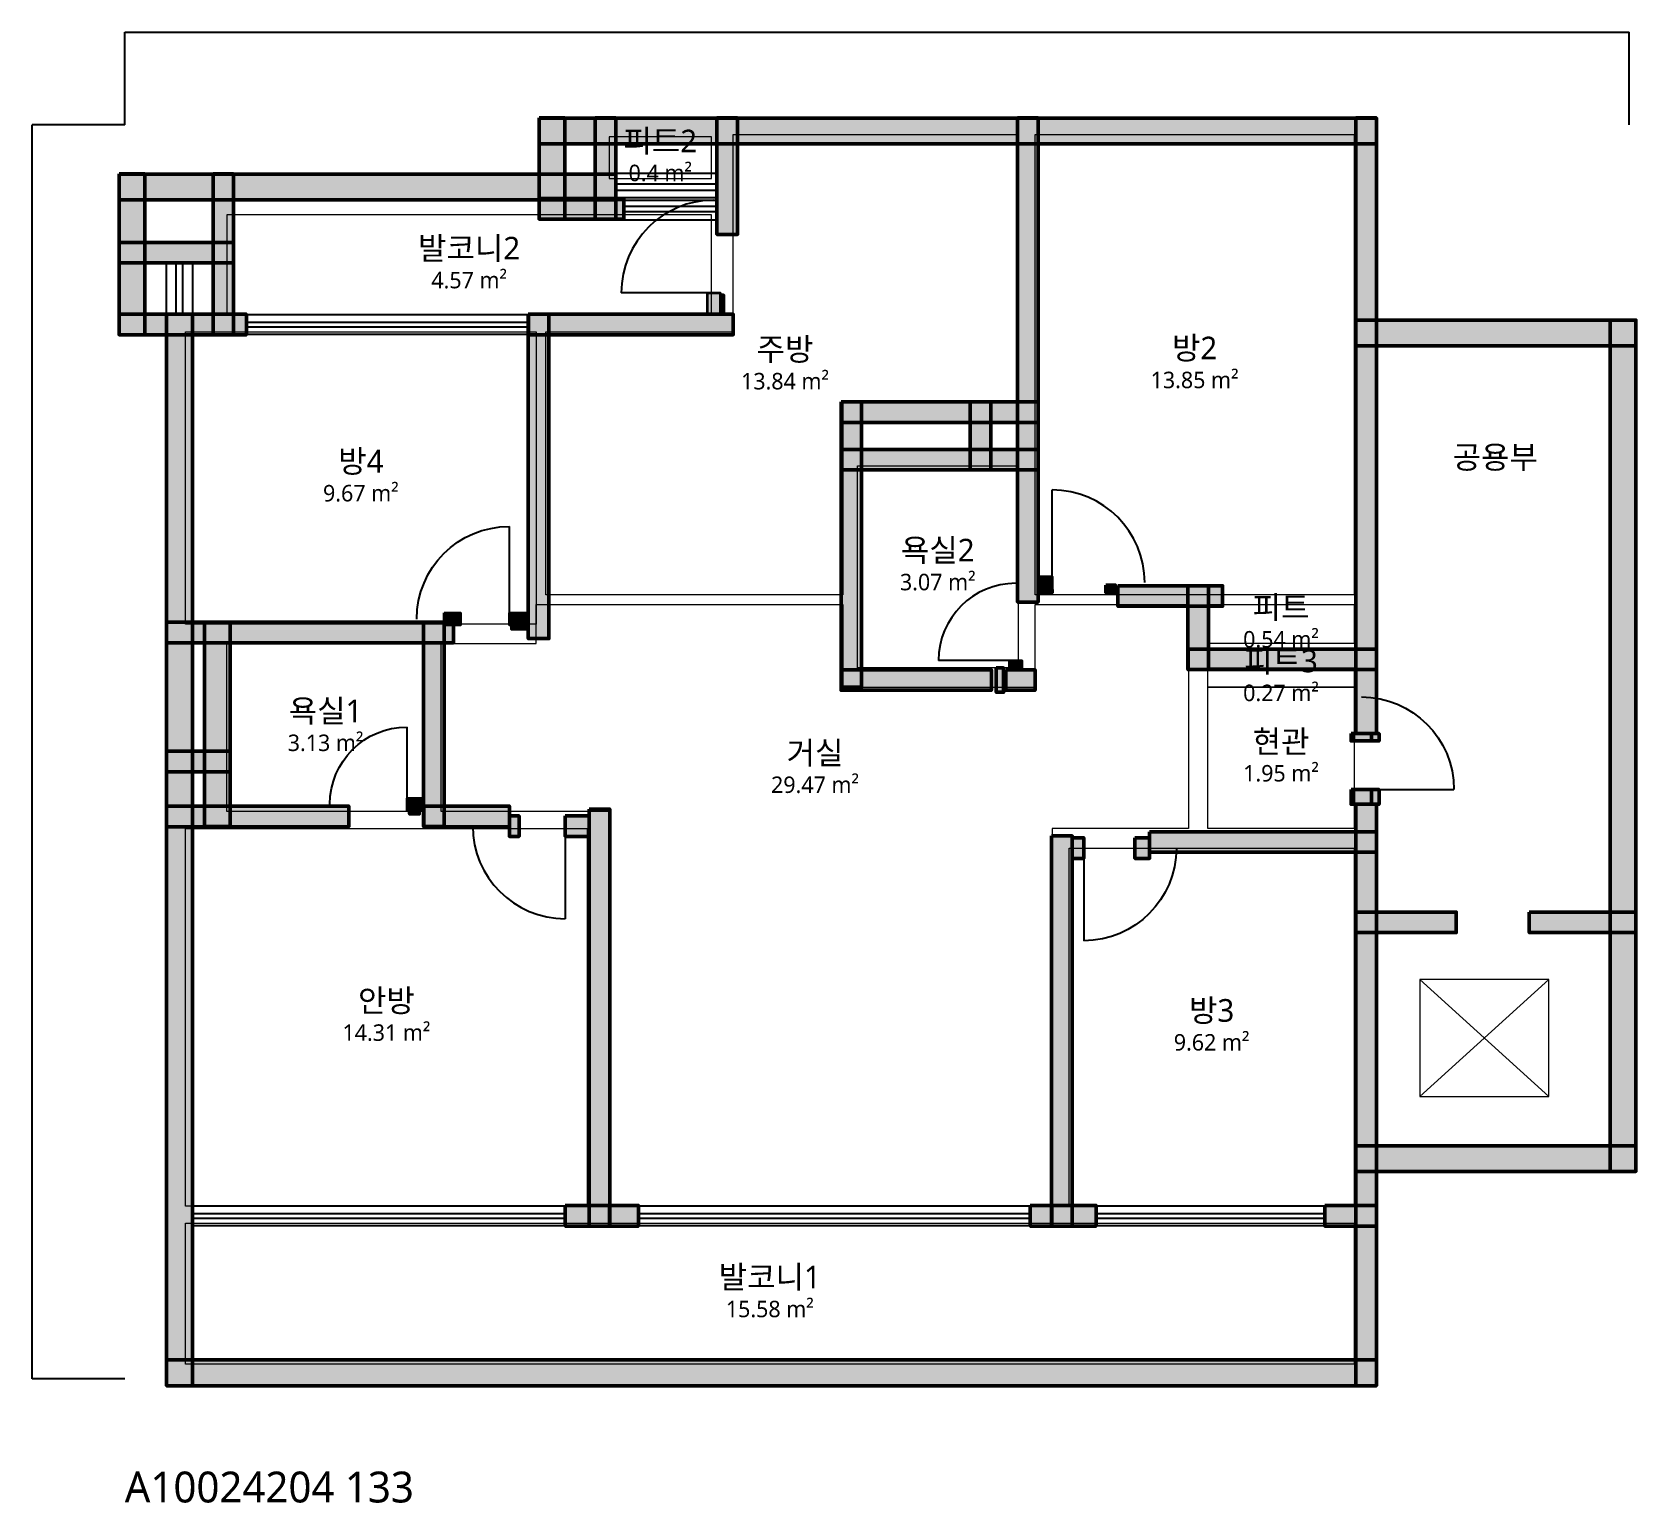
# Model space of a CAD drawing. Header units: millimetres. Extents: x -900 to 14685, y -1204 to 13082.
import ezdxf

# ---------------------------------------------------------------- set-up
doc = ezdxf.new("R2010")
doc.units = ezdxf.units.MM
for name, color, linetype, lineweight in [('A-ANNO-DIMS', 3, 'Continuous', 13), ('A-AREA', 9, 'Continuous', 13), ('A-AREA-IDEN', 7, 'Continuous', 18), ('A-AREA-PUBL', 9, 'Continuous', 13), ('A-DOOR', 4, 'Continuous', 25), ('A-FLOR-EVTR', 8, 'Continuous', 18), ('A-GLAZ', 5, 'Continuous', 25), ('A-WALL-EXTR', 7, 'Continuous', 50), ('A-WALL-PATT', 8, 'Continuous', 9), ('A-WALL-PRTN', 8, 'Continuous', 35), ('A-WALL-STRC', 7, 'Continuous', 50)]:
    doc.layers.add(name, color=color, linetype=linetype, lineweight=lineweight)
doc.styles.add('OpenSansCondensed-Light', font='OpenSansCondensed-Light.ttf')
doc.styles.get("Standard").update_dxf_attribs({"font": 'malgun.ttf'})
doc.dimstyles.new('EZDXF', dxfattribs={"dimtxt": 0.25, "dimasz": 0.175, "dimexe": 0.375, "dimexo": 0.125, "dimgap": 0.1, "dimtad": 1, "dimlfac": 100, "dimzin": 12, "dimdsep": 46, "dimtxsty": 'OpenSansCondensed-Light', "dimblk": 'ARCHTICK', "dimcen": 2.5, "dimazin": 3, "dimtfac": 0.5, "dimtmove": 2, "dimatfit": 3})

# ---------------------------------------------------------------- blocks, each defined once
blk = doc.blocks.new('JJ-DOOR-SWING')
blk.add_line((0, 0), (0, 1000))
blk.add_arc((0, 0), 1000, 0, 90)
blk = doc.blocks.new('JJ-WIN-DOUBLE')
for p, q in [((0, 120), (1000, 120)), ((0, -120), (1000, -120))]:
    blk.add_line(p, q)
blk.add_lwpolyline([(0, -500), (1000, -500), (1000, 500), (0, 500)], close=True)
blk = doc.blocks.new('JJ-EVTR')
for p, q in [((0, 0), (1000, 1000)), ((1000, 0), (0, 1000))]:
    blk.add_line(p, q)
blk.add_lwpolyline([(0, 0), (1000, 0), (1000, 1000), (0, 1000)], close=True)
blk = doc.blocks.new('_ARCHTICK')
at = {"color": 0, "linetype": 'BYBLOCK', "const_width": 0.15}
blk.add_lwpolyline([(-0.5, -0.5), (0.5, 0.5)], dxfattribs=at)

msp = doc.modelspace()

# ---------------------------------------------------------------- hatches: boundary and pattern name
at = {"layer": 'A-WALL-PATT'}
h = msp.add_hatch(color=8, dxfattribs=at)
h.dxf.hatch_style = 1
h.paths.add_polyline_path([(4026, 12247.9), (12163.1, 12247.9), (12163.1, 11997.9), (4026, 11997.9)])
h = msp.add_hatch(color=8, dxfattribs=at)
h.dxf.hatch_style = 1
h.paths.add_polyline_path([(4026.3, 12248.2), (4276.3, 12248.2), (4276.3, 11266.6), (4026.3, 11266.6)])
h = msp.add_hatch(color=8, dxfattribs=at)
h.dxf.hatch_style = 1
h.paths.add_polyline_path([(4571.7, 12248.2), (4771.7, 12248.2), (4771.7, 11266.6), (4571.7, 11266.6)])
h = msp.add_hatch(color=8, dxfattribs=at)
h.dxf.hatch_style = 1
h.paths.add_polyline_path([(5754.5, 12248.2), (5954.5, 12248.2), (5954.5, 11117.5), (5754.5, 11117.5)])
h = msp.add_hatch(color=8, dxfattribs=at)
h.dxf.hatch_style = 1
h.paths.add_polyline_path([(8675.8, 12248.2), (8875.8, 12248.2), (8875.8, 7545.7), (8675.8, 7545.7)])
h = msp.add_hatch(color=8, dxfattribs=at)
h.dxf.hatch_style = 1
h.paths.add_polyline_path([(11963.7, 12248.2), (12163.7, 12248.2), (12163.7, 6268.4), (11963.7, 6268.4)])
h = msp.add_hatch(color=8, dxfattribs=at)
h.dxf.hatch_style = 1
h.paths.add_polyline_path([(-54.4, 11703.8), (4771.1, 11703.8), (4771.1, 11453.8), (-54.4, 11453.8)])
h = msp.add_hatch(color=8, dxfattribs=at)
h.dxf.hatch_style = 1
h.paths.add_polyline_path([(-54, 11704.2), (196, 11704.2), (196, 10143), (-54, 10143)])
h = msp.add_hatch(color=8, dxfattribs=at)
h.dxf.hatch_style = 1
h.paths.add_polyline_path([(858, 11704.2), (1058, 11704.2), (1058, 10143), (858, 10143)])
h = msp.add_hatch(color=8, dxfattribs=at)
h.dxf.hatch_style = 1
h.paths.add_polyline_path([(4026, 11465.9), (4849.1, 11465.9), (4849.1, 11265.9), (4026, 11265.9)])
h = msp.add_hatch(color=8, dxfattribs=at)
h.dxf.hatch_style = 1
h.paths.add_polyline_path([(4771.1, 11465.9), (4849.1, 11465.9), (4849.1, 11265.9), (4771.1, 11265.9)])
h = msp.add_hatch(color=8, dxfattribs=at)
h.dxf.hatch_style = 1
h.paths.add_polyline_path([(-54.4, 11040.1), (1057.3, 11040.1), (1057.3, 10840.1), (-54.4, 10840.1)])
h = msp.add_hatch(color=8, dxfattribs=at)
h.dxf.hatch_style = 1
h.paths.add_polyline_path([(5664.4, 10549.8), (5784.4, 10549.8), (5784.4, 10341.7), (5664.4, 10341.7)])
h = msp.add_hatch(color=8, dxfattribs=at)
h.dxf.hatch_style = 1
h.paths.add_polyline_path([(5795.3, 10526.2), (5819, 10526.2), (5819, 10360.6), (5795.3, 10360.6)])
h = msp.add_hatch(color=8, dxfattribs=at)
h.dxf.hatch_style = 1
h.paths.add_polyline_path([(-54.4, 10342.3), (1182.7, 10342.3), (1182.7, 10142.3), (-54.4, 10142.3)])
h = msp.add_hatch(color=8, dxfattribs=at)
h.dxf.hatch_style = 1
h.paths.add_polyline_path([(407.2, 10341.7), (657.2, 10341.7), (657.2, -66.2), (407.2, -66.2)])
h = msp.add_hatch(color=8, dxfattribs=at)
h.dxf.hatch_style = 1
h.paths.add_polyline_path([(1057.3, 10342.3), (1182.7, 10342.3), (1182.7, 10142.3), (1057.3, 10142.3)])
h = msp.add_hatch(color=8, dxfattribs=at)
h.dxf.hatch_style = 1
h.paths.add_polyline_path([(3921.2, 10341.7), (4121.2, 10341.7), (4121.2, 7190.9), (3921.2, 7190.9)])
h = msp.add_hatch(color=8, dxfattribs=at)
h.dxf.hatch_style = 1
h.paths.add_polyline_path([(3921.9, 10342.3), (5913.6, 10342.3), (5913.6, 10142.3), (3921.9, 10142.3)])
h = msp.add_hatch(color=8, dxfattribs=at)
h.dxf.hatch_style = 1
h.paths.add_polyline_path([(11964.4, 10284.5), (14684.6, 10284.5), (14684.6, 10034.5), (11964.4, 10034.5)])
h = msp.add_hatch(color=8, dxfattribs=at)
h.dxf.hatch_style = 1
h.paths.add_polyline_path([(14434.3, 10284.9), (14684.3, 10284.9), (14684.3, 2015.4), (14434.3, 2015.4)])
h = msp.add_hatch(color=8, dxfattribs=at)
h.dxf.hatch_style = 1
h.paths.add_polyline_path([(6960.8, 9490.1), (7160.8, 9490.1), (7160.8, 6717.8), (6960.8, 6717.8)])
h = msp.add_hatch(color=8, dxfattribs=at)
h.dxf.hatch_style = 1
h.paths.add_polyline_path([(6961.5, 9490.8), (8875.1, 9490.8), (8875.1, 9290.8), (6961.5, 9290.8)])
h = msp.add_hatch(color=8, dxfattribs=at)
h.dxf.hatch_style = 1
h.paths.add_polyline_path([(8214.5, 9490.1), (8414.5, 9490.1), (8414.5, 8830.2), (8214.5, 8830.2)])
h = msp.add_hatch(color=8, dxfattribs=at)
h.dxf.hatch_style = 1
h.paths.add_polyline_path([(6961.5, 9029.5), (8875.1, 9029.5), (8875.1, 8829.5), (6961.5, 8829.5)])
h = msp.add_hatch(color=8, dxfattribs=at)
h.dxf.hatch_style = 1
h.paths.add_polyline_path([(8875.1, 7795), (9012.3, 7795), (9012.3, 7675), (8875.1, 7675)])
h = msp.add_hatch(color=8, dxfattribs=at)
h.dxf.hatch_style = 1
h.paths.add_polyline_path([(8894, 7664), (9012.3, 7664), (9012.3, 7640.4), (8894, 7640.4)])
h = msp.add_hatch(color=8, dxfattribs=at)
h.dxf.hatch_style = 1
h.paths.add_polyline_path([(9532.7, 7711.3), (9627.3, 7711.3), (9627.3, 7640.4), (9532.7, 7640.4)])
h = msp.add_hatch(color=8, dxfattribs=at)
h.dxf.hatch_style = 1
h.paths.add_polyline_path([(9651, 7704.9), (10668.1, 7704.9), (10668.1, 7504.9), (9651, 7504.9)])
h = msp.add_hatch(color=8, dxfattribs=at)
h.dxf.hatch_style = 1
h.paths.add_polyline_path([(10331.6, 7704.2), (10531.6, 7704.2), (10531.6, 6890.5), (10331.6, 6890.5)])
h = msp.add_hatch(color=8, dxfattribs=at)
h.dxf.hatch_style = 1
h.paths.add_polyline_path([(10530.9, 7704.9), (10668.1, 7704.9), (10668.1, 7504.9), (10530.9, 7504.9)])
h = msp.add_hatch(color=8, dxfattribs=at)
h.dxf.hatch_style = 1
h.paths.add_polyline_path([(406.9, 7350.1), (3193.3, 7350.1), (3193.3, 7150.1), (406.9, 7150.1)])
h = msp.add_hatch(color=8, dxfattribs=at)
h.dxf.hatch_style = 1
h.paths.add_polyline_path([(773.9, 7349.4), (1023.9, 7349.4), (1023.9, 5364.8), (773.9, 5364.8)])
h = msp.add_hatch(color=8, dxfattribs=at)
h.dxf.hatch_style = 1
h.paths.add_polyline_path([(2904.1, 7349.4), (3104.1, 7349.4), (3104.1, 5364.8), (2904.1, 5364.8)])
h = msp.add_hatch(color=8, dxfattribs=at)
h.dxf.hatch_style = 1
h.paths.add_polyline_path([(3103.5, 7440.2), (3264.3, 7440.2), (3264.3, 7320.2), (3103.5, 7320.2)])
h = msp.add_hatch(color=8, dxfattribs=at)
h.dxf.hatch_style = 1
h.paths.add_polyline_path([(3737.4, 7440.2), (3921.9, 7440.2), (3921.9, 7320.2), (3737.4, 7320.2)])
h = msp.add_hatch(color=8, dxfattribs=at)
h.dxf.hatch_style = 1
h.paths.add_polyline_path([(3761, 7309.2), (3903, 7309.2), (3903, 7285.5), (3761, 7285.5)])
h = msp.add_hatch(color=8, dxfattribs=at)
h.dxf.hatch_style = 1
h.paths.add_polyline_path([(10332.2, 7089.9), (12163.1, 7089.9), (12163.1, 6889.9), (10332.2, 6889.9)])
h = msp.add_hatch(color=8, dxfattribs=at)
h.dxf.hatch_style = 1
h.paths.add_polyline_path([(6961.5, 6888.8), (8421, 6888.8), (8421, 6688.8), (6961.5, 6688.8)])
h = msp.add_hatch(color=8, dxfattribs=at)
h.dxf.hatch_style = 1
h.paths.add_polyline_path([(8468.3, 6907.1), (8539.2, 6907.1), (8539.2, 6670.5), (8468.3, 6670.5)])
h = msp.add_hatch(color=8, dxfattribs=at)
h.dxf.hatch_style = 1
h.paths.add_polyline_path([(8562.9, 6888.8), (8846.7, 6888.8), (8846.7, 6688.8), (8562.9, 6688.8)])
h = msp.add_hatch(color=8, dxfattribs=at)
h.dxf.hatch_style = 1
h.paths.add_polyline_path([(8597.5, 6978), (8717.5, 6978), (8717.5, 6888.1), (8597.5, 6888.1)])
h = msp.add_hatch(color=8, dxfattribs=at)
h.dxf.hatch_style = 1
h.paths.add_polyline_path([(11916.4, 6268.4), (12116.4, 6268.4), (12116.4, 6197.4), (11916.4, 6197.4)])
h = msp.add_hatch(color=8, dxfattribs=at)
h.dxf.hatch_style = 1
h.paths.add_polyline_path([(11938.7, 6268.4), (12188.7, 6268.4), (12188.7, 6197.4), (11938.7, 6197.4)])
h = msp.add_hatch(color=8, dxfattribs=at)
h.dxf.hatch_style = 1
h.paths.add_polyline_path([(406.9, 6096.4), (1024.2, 6096.4), (1024.2, 5896.4), (406.9, 5896.4)])
h = msp.add_hatch(color=8, dxfattribs=at)
h.dxf.hatch_style = 1
h.paths.add_polyline_path([(2743.9, 5642.4), (2904.8, 5642.4), (2904.8, 5522.4), (2743.9, 5522.4)])
h = msp.add_hatch(color=8, dxfattribs=at)
h.dxf.hatch_style = 1
h.paths.add_polyline_path([(11916.4, 5724.4), (12116.4, 5724.4), (12116.4, 5582.4), (11916.4, 5582.4)])
h = msp.add_hatch(color=8, dxfattribs=at)
h.dxf.hatch_style = 1
h.paths.add_polyline_path([(11938.7, 5724.4), (12188.7, 5724.4), (12188.7, 5582.4), (11938.7, 5582.4)])
h = msp.add_hatch(color=8, dxfattribs=at)
h.dxf.hatch_style = 1
h.paths.add_polyline_path([(406.9, 5564.2), (2176.2, 5564.2), (2176.2, 5364.2), (406.9, 5364.2)])
h = msp.add_hatch(color=8, dxfattribs=at)
h.dxf.hatch_style = 1
h.paths.add_polyline_path([(2767.6, 5511.5), (2862.2, 5511.5), (2862.2, 5487.8), (2767.6, 5487.8)])
h = msp.add_hatch(color=8, dxfattribs=at)
h.dxf.hatch_style = 1
h.paths.add_polyline_path([(2904.8, 5564.2), (3737.4, 5564.2), (3737.4, 5364.2), (2904.8, 5364.2)])
h = msp.add_hatch(color=8, dxfattribs=at)
h.dxf.hatch_style = 1
h.paths.add_polyline_path([(3737.4, 5469.5), (3832, 5469.5), (3832, 5269.5), (3737.4, 5269.5)])
h = msp.add_hatch(color=8, dxfattribs=at)
h.dxf.hatch_style = 1
h.paths.add_polyline_path([(4281.4, 5469.5), (4513.3, 5469.5), (4513.3, 5269.5), (4281.4, 5269.5)])
h = msp.add_hatch(color=8, dxfattribs=at)
h.dxf.hatch_style = 1
h.paths.add_polyline_path([(4512.6, 5535.1), (4712.6, 5535.1), (4712.6, 1485.5), (4512.6, 1485.5)])
h = msp.add_hatch(color=8, dxfattribs=at)
h.dxf.hatch_style = 1
h.paths.add_polyline_path([(11963.7, 5582.4), (12163.7, 5582.4), (12163.7, -66.2), (11963.7, -66.2)])
h = msp.add_hatch(color=8, dxfattribs=at)
h.dxf.hatch_style = 1
h.paths.add_polyline_path([(9958.5, 5315.8), (12163.1, 5315.8), (12163.1, 5115.8), (9958.5, 5115.8)])
h = msp.add_hatch(color=8, dxfattribs=at)
h.dxf.hatch_style = 1
h.paths.add_polyline_path([(9006.9, 5274.9), (9206.9, 5274.9), (9206.9, 1485.5), (9006.9, 1485.5)])
h = msp.add_hatch(color=8, dxfattribs=at)
h.dxf.hatch_style = 1
h.paths.add_polyline_path([(9206.3, 5256.6), (9319.8, 5256.6), (9319.8, 5056.6), (9206.3, 5056.6)])
h = msp.add_hatch(color=8, dxfattribs=at)
h.dxf.hatch_style = 1
h.paths.add_polyline_path([(9816.6, 5256.6), (9958.5, 5256.6), (9958.5, 5056.6), (9816.6, 5056.6)])
h = msp.add_hatch(color=8, dxfattribs=at)
h.dxf.hatch_style = 1
h.paths.add_polyline_path([(11964.4, 4535.2), (12938.9, 4535.2), (12938.9, 4335.2), (11964.4, 4335.2)])
h = msp.add_hatch(color=8, dxfattribs=at)
h.dxf.hatch_style = 1
h.paths.add_polyline_path([(13648.6, 4535.2), (14684.6, 4535.2), (14684.6, 4335.2), (13648.6, 4335.2)])
h = msp.add_hatch(color=8, dxfattribs=at)
h.dxf.hatch_style = 1
h.paths.add_polyline_path([(11964.4, 2265.7), (14684.6, 2265.7), (14684.6, 2015.7), (11964.4, 2015.7)])
h = msp.add_hatch(color=8, dxfattribs=at)
h.dxf.hatch_style = 1
h.paths.add_polyline_path([(4281.4, 1684.8), (4991.1, 1684.8), (4991.1, 1484.8), (4281.4, 1484.8)])
h = msp.add_hatch(color=8, dxfattribs=at)
h.dxf.hatch_style = 1
h.paths.add_polyline_path([(4281.4, 1684.8), (4513.3, 1684.8), (4513.3, 1484.8), (4281.4, 1484.8)])
h = msp.add_hatch(color=8, dxfattribs=at)
h.dxf.hatch_style = 1
h.paths.add_polyline_path([(4711.9, 1684.8), (4991.1, 1684.8), (4991.1, 1484.8), (4711.9, 1484.8)])
h = msp.add_hatch(color=8, dxfattribs=at)
h.dxf.hatch_style = 1
h.paths.add_polyline_path([(8799.4, 1684.8), (9438.1, 1684.8), (9438.1, 1484.8), (8799.4, 1484.8)])
h = msp.add_hatch(color=8, dxfattribs=at)
h.dxf.hatch_style = 1
h.paths.add_polyline_path([(8799.4, 1684.8), (9007.6, 1684.8), (9007.6, 1484.8), (8799.4, 1484.8)])
h = msp.add_hatch(color=8, dxfattribs=at)
h.dxf.hatch_style = 1
h.paths.add_polyline_path([(9206.3, 1684.8), (9438.1, 1684.8), (9438.1, 1484.8), (9206.3, 1484.8)])
h = msp.add_hatch(color=8, dxfattribs=at)
h.dxf.hatch_style = 1
h.paths.add_polyline_path([(11661.6, 1684.8), (12163.1, 1684.8), (12163.1, 1484.8), (11661.6, 1484.8)])
h = msp.add_hatch(color=8, dxfattribs=at)
h.dxf.hatch_style = 1
h.paths.add_polyline_path([(11661.6, 1684.8), (11964.4, 1684.8), (11964.4, 1484.8), (11661.6, 1484.8)])
h = msp.add_hatch(color=8, dxfattribs=at)
h.dxf.hatch_style = 1
h.paths.add_polyline_path([(406.9, 184.1), (12163.1, 184.1), (12163.1, -65.9), (406.9, -65.9)])

# ---------------------------------------------------------------- linework, layer by layer
at = {"layer": 'A-AREA'}
for points in [[(6978, 9485.4), (6978, 7616.7), (4092.2, 7616.7), (4092.2, 10171.4), (5913.6, 10171.4), (5913.6, 12087.4), (8681.1, 12087.4), (8681.1, 9485.4)], [(4707.2, 12063.7), (4707.2, 11661.6), (5700.7, 11661.6), (5700.7, 12063.7)], [(11945.4, 7616.7), (8846.7, 7616.7), (8846.7, 12087.4), (11945.4, 12087.4)], [(993.5, 10337), (5700.7, 10337), (5700.7, 11306.8), (993.5, 11306.8)], [(591.4, 7332.9), (591.4, 10171.4), (3997.6, 10171.4), (3997.6, 7332.9)], [(8681.1, 6907.1), (7120, 6907.1), (7120, 8870.4), (8681.1, 8870.4)], [(8846.7, 6717.8), (8846.7, 7522.1), (10337, 7522.1), (10337, 5345.9), (9012.3, 5345.9), (9012.3, 1679.5), (4707.2, 1679.5), (4707.2, 5511.5), (3075.1, 5511.5), (3075.1, 7143.6), (3997.6, 7143.6), (3997.6, 7522.1), (6978, 7522.1), (6978, 6717.8)], [(10526.2, 7143.6), (10526.2, 7522.1), (11945.4, 7522.1), (11945.4, 7143.6)], [(993.5, 5511.5), (993.5, 7143.6), (2909.5, 7143.6), (2909.5, 5511.5)], [(10526.2, 6717.8), (10526.2, 6907.1), (11945.4, 6907.1), (11945.4, 6717.8)], [(11945.4, 5345.9), (10526.2, 5345.9), (10526.2, 6717.8), (11945.4, 6717.8)], [(591.4, 1679.5), (591.4, 5345.9), (4494.3, 5345.9), (4494.3, 1679.5)], [(9177.9, 1679.5), (9177.9, 5156.6), (11945.4, 5156.6), (11945.4, 1679.5)], [(591.4, 141.9), (591.4, 1513.9), (11945.4, 1513.9), (11945.4, 141.9)]]:
    msp.add_lwpolyline(points, close=True, dxfattribs=at)
at = {"layer": 'A-WALL-EXTR'}
for points in [[(4026, 12247.9), (12163.1, 12247.9), (12163.1, 11997.9), (4026, 11997.9)], [(4026.3, 12248.2), (4276.3, 12248.2), (4276.3, 11266.6), (4026.3, 11266.6)], [(-54.4, 11703.8), (4771.1, 11703.8), (4771.1, 11453.8), (-54.4, 11453.8)], [(-54, 11704.2), (196, 11704.2), (196, 10143), (-54, 10143)], [(5795.3, 10526.2), (5819, 10526.2), (5819, 10360.6), (5795.3, 10360.6)], [(407.2, 10341.7), (657.2, 10341.7), (657.2, -66.2), (407.2, -66.2)], [(11964.4, 10284.5), (14684.6, 10284.5), (14684.6, 10034.5), (11964.4, 10034.5)], [(14434.3, 10284.9), (14684.3, 10284.9), (14684.3, 2015.4), (14434.3, 2015.4)], [(8894, 7664), (9012.3, 7664), (9012.3, 7640.4), (8894, 7640.4)], [(9532.7, 7711.3), (9627.3, 7711.3), (9627.3, 7640.4), (9532.7, 7640.4)], [(773.9, 7349.4), (1023.9, 7349.4), (1023.9, 5364.8), (773.9, 5364.8)], [(3761, 7309.2), (3903, 7309.2), (3903, 7285.5), (3761, 7285.5)], [(8468.3, 6907.1), (8539.2, 6907.1), (8539.2, 6670.5), (8468.3, 6670.5)], [(11938.7, 6268.4), (12188.7, 6268.4), (12188.7, 6197.4), (11938.7, 6197.4)], [(11938.7, 5724.4), (12188.7, 5724.4), (12188.7, 5582.4), (11938.7, 5582.4)], [(2767.6, 5511.5), (2862.2, 5511.5), (2862.2, 5487.8), (2767.6, 5487.8)], [(11964.4, 2265.7), (14684.6, 2265.7), (14684.6, 2015.7), (11964.4, 2015.7)], [(406.9, 184.1), (12163.1, 184.1), (12163.1, -65.9), (406.9, -65.9)]]:
    msp.add_lwpolyline(points, close=True, dxfattribs=at)
at = {"layer": 'A-WALL-PRTN'}
for points in [[(5664.4, 10549.8), (5784.4, 10549.8), (5784.4, 10341.7), (5664.4, 10341.7)], [(8875.1, 7795), (9012.3, 7795), (9012.3, 7675), (8875.1, 7675)], [(3103.5, 7440.2), (3264.3, 7440.2), (3264.3, 7320.2), (3103.5, 7320.2)], [(3737.4, 7440.2), (3921.9, 7440.2), (3921.9, 7320.2), (3737.4, 7320.2)], [(8597.5, 6978), (8717.5, 6978), (8717.5, 6888.1), (8597.5, 6888.1)], [(2743.9, 5642.4), (2904.8, 5642.4), (2904.8, 5522.4), (2743.9, 5522.4)]]:
    msp.add_lwpolyline(points, close=True, dxfattribs=at)
at = {"layer": 'A-WALL-STRC'}
for points in [[(4571.7, 12248.2), (4771.7, 12248.2), (4771.7, 11266.6), (4571.7, 11266.6)], [(5754.5, 12248.2), (5954.5, 12248.2), (5954.5, 11117.5), (5754.5, 11117.5)], [(8675.8, 12248.2), (8875.8, 12248.2), (8875.8, 7545.7), (8675.8, 7545.7)], [(11963.7, 12248.2), (12163.7, 12248.2), (12163.7, 6268.4), (11963.7, 6268.4)], [(858, 11704.2), (1058, 11704.2), (1058, 10143), (858, 10143)], [(4026, 11465.9), (4849.1, 11465.9), (4849.1, 11265.9), (4026, 11265.9)], [(4771.1, 11465.9), (4849.1, 11465.9), (4849.1, 11265.9), (4771.1, 11265.9)], [(-54.4, 11040.1), (1057.3, 11040.1), (1057.3, 10840.1), (-54.4, 10840.1)], [(-54.4, 10342.3), (1182.7, 10342.3), (1182.7, 10142.3), (-54.4, 10142.3)], [(1057.3, 10342.3), (1182.7, 10342.3), (1182.7, 10142.3), (1057.3, 10142.3)], [(3921.2, 10341.7), (4121.2, 10341.7), (4121.2, 7190.9), (3921.2, 7190.9)], [(3921.9, 10342.3), (5913.6, 10342.3), (5913.6, 10142.3), (3921.9, 10142.3)], [(6960.8, 9490.1), (7160.8, 9490.1), (7160.8, 6717.8), (6960.8, 6717.8)], [(6961.5, 9490.8), (8875.1, 9490.8), (8875.1, 9290.8), (6961.5, 9290.8)], [(8214.5, 9490.1), (8414.5, 9490.1), (8414.5, 8830.2), (8214.5, 8830.2)], [(6961.5, 9029.5), (8875.1, 9029.5), (8875.1, 8829.5), (6961.5, 8829.5)], [(9651, 7704.9), (10668.1, 7704.9), (10668.1, 7504.9), (9651, 7504.9)], [(10331.6, 7704.2), (10531.6, 7704.2), (10531.6, 6890.5), (10331.6, 6890.5)], [(10530.9, 7704.9), (10668.1, 7704.9), (10668.1, 7504.9), (10530.9, 7504.9)], [(406.9, 7350.1), (3193.3, 7350.1), (3193.3, 7150.1), (406.9, 7150.1)], [(2904.1, 7349.4), (3104.1, 7349.4), (3104.1, 5364.8), (2904.1, 5364.8)], [(10332.2, 7089.9), (12163.1, 7089.9), (12163.1, 6889.9), (10332.2, 6889.9)], [(6961.5, 6888.8), (8421, 6888.8), (8421, 6688.8), (6961.5, 6688.8)], [(8562.9, 6888.8), (8846.7, 6888.8), (8846.7, 6688.8), (8562.9, 6688.8)], [(11916.4, 6268.4), (12116.4, 6268.4), (12116.4, 6197.4), (11916.4, 6197.4)], [(406.9, 6096.4), (1024.2, 6096.4), (1024.2, 5896.4), (406.9, 5896.4)], [(11916.4, 5724.4), (12116.4, 5724.4), (12116.4, 5582.4), (11916.4, 5582.4)], [(406.9, 5564.2), (2176.2, 5564.2), (2176.2, 5364.2), (406.9, 5364.2)], [(2904.8, 5564.2), (3737.4, 5564.2), (3737.4, 5364.2), (2904.8, 5364.2)], [(3737.4, 5469.5), (3832, 5469.5), (3832, 5269.5), (3737.4, 5269.5)], [(4281.4, 5469.5), (4513.3, 5469.5), (4513.3, 5269.5), (4281.4, 5269.5)], [(4512.6, 5535.1), (4712.6, 5535.1), (4712.6, 1485.5), (4512.6, 1485.5)], [(11963.7, 5582.4), (12163.7, 5582.4), (12163.7, -66.2), (11963.7, -66.2)], [(9958.5, 5315.8), (12163.1, 5315.8), (12163.1, 5115.8), (9958.5, 5115.8)], [(9006.9, 5274.9), (9206.9, 5274.9), (9206.9, 1485.5), (9006.9, 1485.5)], [(9206.3, 5256.6), (9319.8, 5256.6), (9319.8, 5056.6), (9206.3, 5056.6)], [(9816.6, 5256.6), (9958.5, 5256.6), (9958.5, 5056.6), (9816.6, 5056.6)], [(11964.4, 4535.2), (12938.9, 4535.2), (12938.9, 4335.2), (11964.4, 4335.2)], [(13648.6, 4535.2), (14684.6, 4535.2), (14684.6, 4335.2), (13648.6, 4335.2)], [(4281.4, 1684.8), (4991.1, 1684.8), (4991.1, 1484.8), (4281.4, 1484.8)], [(4281.4, 1684.8), (4513.3, 1684.8), (4513.3, 1484.8), (4281.4, 1484.8)], [(4711.9, 1684.8), (4991.1, 1684.8), (4991.1, 1484.8), (4711.9, 1484.8)], [(8799.4, 1684.8), (9438.1, 1684.8), (9438.1, 1484.8), (8799.4, 1484.8)], [(8799.4, 1684.8), (9007.6, 1684.8), (9007.6, 1484.8), (8799.4, 1484.8)], [(9206.3, 1684.8), (9438.1, 1684.8), (9438.1, 1484.8), (9206.3, 1484.8)], [(11661.6, 1684.8), (12163.1, 1684.8), (12163.1, 1484.8), (11661.6, 1484.8)], [(11661.6, 1684.8), (11964.4, 1684.8), (11964.4, 1484.8), (11661.6, 1484.8)]]:
    msp.add_lwpolyline(points, close=True, dxfattribs=at)

# ---------------------------------------------------------------- block references
at = {"layer": 'A-DOOR'}
for p, xscale, yscale, rotation in [((5724.4, 10549.8), 0.9, 0.9, 90), ((3737.4, 7380.2), 0.9, -0.9, 180), ((8657.5, 6978), 0.75, 0.75, 90), ((12016.4, 5724.4), 0.9, -0.9, 90), ((2743.9, 5582.4), 0.75, -0.75, 180), ((4281.4, 5369.5), 0.9, 0.9, 180)]:
    msp.add_blockref('JJ-DOOR-SWING', p, dxfattribs=dict(at, xscale=xscale, yscale=yscale, rotation=rotation))
at = {"layer": 'A-DOOR', "xscale": 0.9}
for p, yscale in [((9012.3, 7735), 0.9), ((9319.8, 5156.6), -0.9)]:
    msp.add_blockref('JJ-DOOR-SWING', p, dxfattribs=dict(at, yscale=yscale))
at = {"layer": 'A-FLOR-EVTR', "xscale": 1.253699999999999, "yscale": 1.1354000000000002}
msp.add_blockref('JJ-EVTR', (12584.1, 2743.9), dxfattribs=at)
at = {"layer": 'A-GLAZ'}
for p, xscale, yscale in [((4778.2, 11578.8), 0.9698000000000002, 0.2601979207530803), ((4849.1, 11365.9), 0.8988999999999996, 0.21288920788888385), ((1182.7, 10242.3), 2.7438999999999996, 0.18923485145678565), ((662.3, 1584.8), 3.6190999999999995, 0.18923485145678565), ((4991.1, 1584.8), 3.808299999999999, 0.18923485145678565), ((9438.1, 1584.8), 2.2235, 0.18923485145678565)]:
    msp.add_blockref('JJ-WIN-DOUBLE', p, dxfattribs=dict(at, xscale=xscale, yscale=yscale))
at = {"layer": 'A-GLAZ', "xscale": 0.49670000000000075, "yscale": 0.2601979207530803, "rotation": 90}
msp.add_blockref('JJ-WIN-DOUBLE', (532.2, 10337), dxfattribs=at)

# ---------------------------------------------------------------- texts
at = {"layer": 'A-AREA-IDEN'}
for s, insert, char_height, attachment_point in [('피트2', (5203.95, 12012.65), 220, 5), ('0.4 m²', (5203.95, 11712.65), 160, 5), ('발코니2', (3347.1, 10971.9), 220, 5), ('4.57 m²', (3347.1, 10671.9), 160, 5), ('주방', (6416.225, 9990.225), 220, 5), ('방2', (10396.05, 10002.05), 220, 5), ('13.84 m²', (6416.225, 9690.225), 160, 5), ('13.85 m²', (10396.05, 9702.05), 160, 5), ('방4', (2294.5, 8902.15), 220, 5), ('9.67 m²', (2294.5, 8602.15), 160, 5), ('욕실2', (7900.55, 8038.75), 220, 5), ('3.07 m²', (7900.55, 7738.75), 160, 5), ('피트', (11235.8, 7482.85), 220, 5), ('0.54 m²', (11235.8, 7182.85), 160, 5), ('피트3', (11235.8, 6962.45), 220, 5), ('0.27 m²', (11235.8, 6662.45), 160, 5), ('욕실1', (1951.5, 6477.55), 220, 5), ('3.13 m²', (1951.5, 6177.55), 160, 5), ('현관', (11235.8, 6181.85), 220, 5), ('거실', (6707.7, 6070.35714), 220, 5), ('1.95 m²', (11235.8, 5881.85), 160, 5), ('29.47 m²', (6707.7, 5770.35714), 160, 5), ('안방', (2542.85, 3662.7), 220, 5), ('방3', (10561.65, 3568.05), 220, 5), ('14.31 m²', (2542.85, 3362.7), 160, 5), ('9.62 m²', (10561.65, 3268.05), 160, 5), ('발코니1', (6268.4, 977.9), 220, 5), ('15.58 m²', (6268.4, 677.9), 160, 5), ('A10024204 133', (0, -900), 300, 1)]:
    msp.add_mtext(s, dxfattribs=dict(at, insert=insert, char_height=char_height, attachment_point=attachment_point))
at = {"layer": 'A-AREA-PUBL', "insert": (13317.4, 8941.3), "char_height": 220, "attachment_point": 5}
msp.add_mtext('공용부', dxfattribs=at)

# ---------------------------------------------------------------- dimensions: what is measured, and where the dimension line sits
at = {"layer": 'A-ANNO-DIMS'}
msp.add_linear_dim(base=(0, 13081.99356), p1=(0, 12181.99356), p2=(14618.39228, 12181.99356), dimstyle='EZDXF', dxfattribs=at).render()
msp.add_linear_dim(base=(-900, 0), p1=(0, 0), p2=(0, 12181.993563), angle=90, dimstyle='EZDXF', dxfattribs=at).render()

doc.saveas('drawing.dxf')
